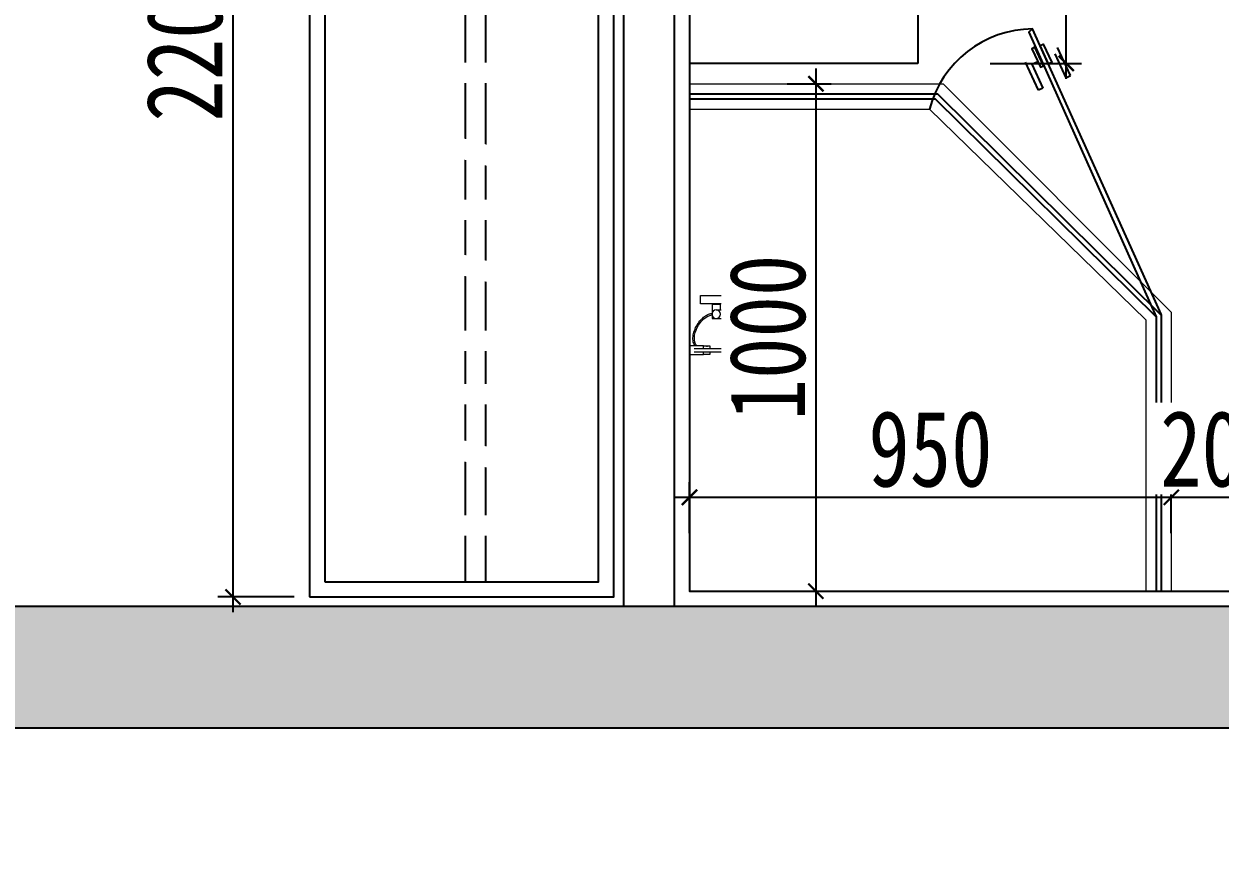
# Model space of a CAD drawing. Header units: millimetres. Extents: x -41640 to 3079702, y -5257903 to 68462.
# Drawn here: x -33254 to -30895, y 35117 to 36755 of the extents above; entities that cross this region are included whole.
import ezdxf

# ---------------------------------------------------------------- set-up
doc = ezdxf.new("R2010")
doc.units = ezdxf.units.MM
doc.header["$LTSCALE"] = 10
doc.layers.get('0').update_dxf_attribs({"color": 255})
doc.layers.get('Defpoints').update_dxf_attribs({"color": 255})
for name, color, linetype in [('0008原建筑墙柱体', 145, 'Continuous'), ('WALL-FINISH', 6, 'Continuous'), ('细线', 1, 'Continuous')]:
    doc.layers.add(name, color=color, linetype=linetype)
doc.layers.add('墙砖', color=250, linetype='Continuous', lineweight=13)
doc.layers.add('家具', color=30, linetype='Continuous', lineweight=13, transparency=0.3)
doc.styles.add('(图框)宋体', font='', dxfattribs={"width": 0.8})
doc.styles.get("Standard").update_dxf_attribs({"font": ''})
doc.styles.get('(图框)宋体').set_extended_font_data('SimSun')
doc.styles.get('Standard').set_extended_font_data('SimSun')
doc.dimstyles.get("Standard").update_dxf_attribs({"dimtxt": 0.18, "dimasz": 0.18, "dimexe": 0.18, "dimexo": 0.0625, "dimgap": 0.09, "dimtad": 0, "dimtih": 1, "dimtoh": 1, "dimdec": 4, "dimzin": 0, "dimdsep": 46, "dimtxsty": 'Standard', "dimcen": 0.09, "dimadec": 0, "dimazin": 0, "dimtfac": 1, "dimtdec": 4, "dimtofl": 0, "dimtmove": 0, "dimatfit": 3, "dimfxl": 1, "dimtolj": 1, "dimtzin": 0, "dimarcsym": 0})

# ---------------------------------------------------------------- blocks, each defined once
blk = doc.blocks.new('hua')
at = {"layer": '家具', "color": 45, "linetype": 'Continuous'}
for p, q in [((297311.2, -907413.9, 0), (297311.2, -907421.1, 0)), ((297284.6, -907421.1, 0), (297532, -907421.1, 0)), ((297284.6, -907430.7, 0), (297532, -907430.7, 0)), ((297311.2, -907430.7, 0), (297311.2, -907437.9, 0)), ((297319.1, -907437.1, 0), (297322.1, -907437.1, 0)), ((297532, -907421.1, 0), (297532.9, -907421.1, 0)), ((297335, -907555.2, 0), (297335, -907515.2, 0)), ((297335, -907515.2, 0), (297359, -907515.2, 0)), ((297346.8, -907515.2, 0), (297372.8, -907515.2, 0)), ((297346.8, -907539.2, 0), (297372.8, -907539.2, 0)), ((297359, -907539.2, 0), (297359, -907555.2, 0)), ((297335, -907555.2, 0), (297359, -907555.2, 0)), ((297359, -907556, 0), (297335, -907556, 0))]:
    blk.add_line(p, q, dxfattribs=at)
at = {"layer": '家具', "color": 45, "linetype": 'Continuous', "elevation": 0}
for points in [[(297311.2, -907437.9), (297271.5, -907437.9), (297271.5, -907413.9), (297311.2, -907413.9)], [(297311.2, -907414.7), (297329.9, -907414.7), (297329.9, -907421.1)], [(297329.9, -907430.7), (297329.9, -907437.1), (297311.2, -907437.1)]]:
    blk.add_lwpolyline(points, dxfattribs=at)
for points in [[(297303, -907580), (297367, -907580), (297367, -907556), (297303, -907556)], [(297335.6, -907556), (297335.6, -907555.2), (297358.5, -907555.2), (297358.5, -907556)]]:
    blk.add_lwpolyline(points, close=True, dxfattribs=at)
at = {"layer": '家具', "color": 45, "linetype": 'Continuous'}
blk.add_circle((297346.8, -907527.2, 0), 12, dxfattribs=at)
for radius, start, end in [(80, 183.4107, 176.5311), (5.6, 238.2015, 120.1881), (4.8, 262.5498, 86.7133)]:
    blk.add_arc((297532.6, -907425.9, 0), radius, start, end, dxfattribs=at)
blk.add_ellipse((297372.8, -907527.2, 0), major_axis=(0, -12), ratio=0.777313, start_param=3.141593, end_param=9.424778, dxfattribs=at)
blk.add_open_spline([(297292.3, -907437.9, 0), (297270.5, -907461.8, 0), (297303, -907522.2, 0), (297335, -907525.1, 0)], degree=3, dxfattribs=at)
blk.add_open_spline([(297287.2, -907437.9, 0), (297286.4, -907439.1, 0), (297285.6, -907440.3, 0), (297283.8, -907443.9, 0), (297282.9, -907446.3, 0), (297281.7, -907451.3, 0), (297281.4, -907453.9, 0), (297281.1, -907459.2, 0), (297281.2, -907461.9, 0), (297282.1, -907470.1, 0), (297283.5, -907475.6, 0), (297287.5, -907486.6, 0), (297290.1, -907492, 0), (297296.2, -907502.2, 0), (297299.8, -907507, 0), (297306.9, -907514.8, 0), (297310.4, -907517.9, 0), (297317, -907522.8, 0), (297320.2, -907524.7, 0), (297326.1, -907527.3, 0), (297328.9, -907528.2, 0), (297332.7, -907528.9, 0), (297333.7, -907529, 0), (297334.7, -907529.1, 0)], degree=3, knots=[3.756406, 3.756406, 3.756406, 3.756406, 8.40819, 8.40819, 16.816381, 16.816381, 25.224571, 25.224571, 33.632762, 33.632762, 50.285733, 50.285733, 66.938703, 66.938703, 83.591674, 83.591674, 97.340067, 97.340067, 108.670994, 108.670994, 118.052631, 118.052631, 121.35316, 121.35316, 121.35316, 121.35316], dxfattribs=at)
blk = doc.blocks.new('_ArchTick')
at = {"color": 0, "linetype": 'ByBlock', "const_width": 0.15}
blk.add_lwpolyline([(-0.5, -0.5), (0.5, 0.5)], dxfattribs=at)
blk = doc.blocks.new('*D611')
at = {"color": 250, "lineweight": -2}
for p, q in [((-32841.3, 35595.6), (-32841.3, 37855.6)), ((-32720.6, 37825.6), (-32871.3, 37825.6)), ((-32720.6, 35625.6), (-32871.3, 35625.6))]:
    blk.add_line(p, q, dxfattribs=at)
at = {"layer": 'Defpoints', "color": 0, "lineweight": 30}
for p in [(-32841.3, 37825.6), (-32690.6, 37825.6), (-32690.6, 35625.6)]:
    blk.add_point(p, dxfattribs=at)
at = {"color": 250, "lineweight": -2, "xscale": 30, "yscale": 30, "zscale": 30}
for p, rotation in [((-32841.3, 37825.6), 90), ((-32841.3, 35625.6), 270)]:
    blk.add_blockref('_ArchTick', p, dxfattribs=dict(at, rotation=rotation))
at = {"color": 45, "insert": (-32936.3, 36725.6), "char_height": 150, "attachment_point": 5, "rotation": 90, "style": '(图框)宋体', "bg_fill": 3, "box_fill_scale": 1.1, "bg_fill_color": 256, "bg_fill_true_color": 13158600, "bg_fill_transparency": 14327760}
blk.add_mtext('2200', dxfattribs=at)
blk = doc.blocks.new('_Dot')
at = {"color": 0, "linetype": 'ByBlock', "lineweight": -2}
blk.add_line((-0.5, 0), (-1, 0), dxfattribs=at)
at = {"color": 0, "linetype": 'ByBlock', "const_width": 0.5}
blk.add_lwpolyline([(-0.25, 0, 1), (0.25, 0, 1)], format="xyb", close=True, dxfattribs=at)
blk = doc.blocks.new('DOT')
at = {"color": 0, "linetype": 'ByBlock'}
blk.add_line((-0.35, 0), (-1, 0), dxfattribs=at)
at = {"color": 0, "linetype": 'ByBlock', "const_width": 0.35}
blk.add_lwpolyline([(-0.175, 0, 1), (0.175, 0, 1)], format="xyb", close=True, dxfattribs=at)
blk = doc.blocks.new('*D613')
at = {"color": 250, "lineweight": -2}
for p, q in [((-31941.3, 35751.3), (-31941.3, 35852)), ((-30991.3, 35751.3), (-30991.3, 35852)), ((-31971.3, 35822), (-30961.3, 35822))]:
    blk.add_line(p, q, dxfattribs=at)
at = {"layer": 'Defpoints', "color": 0, "lineweight": 30}
for p in [(-30991.3, 35822), (-31941.3, 35721.3), (-30991.3, 35721.3)]:
    blk.add_point(p, dxfattribs=at)
at = {"color": 250, "lineweight": -2, "xscale": 30, "yscale": 30, "zscale": 30, "rotation": 180}
blk.add_blockref('_ArchTick', (-31941.3, 35822), dxfattribs=at)
at = {"color": 250, "lineweight": -2, "xscale": 30, "yscale": 30, "zscale": 30}
blk.add_blockref('_ArchTick', (-30991.3, 35822), dxfattribs=at)
at = {"color": 45, "insert": (-31466.3, 35917), "char_height": 150, "attachment_point": 5, "style": '(图框)宋体', "bg_fill": 3, "box_fill_scale": 1.1, "bg_fill_color": 256, "bg_fill_true_color": 13158600, "bg_fill_transparency": 5535424}
blk.add_mtext('950', dxfattribs=at)
blk = doc.blocks.new('*D614')
at = {"color": 250, "lineweight": -2}
for p, q in [((-31692.1, 36667), (-31692.1, 35607)), ((-31748.8, 36637), (-31662.1, 36637)), ((-31748.8, 35637), (-31662.1, 35637))]:
    blk.add_line(p, q, dxfattribs=at)
at = {"layer": 'Defpoints', "color": 0, "lineweight": 30}
for p in [(-31778.8, 36637), (-31778.8, 35637), (-31692.1, 35637)]:
    blk.add_point(p, dxfattribs=at)
at = {"color": 250, "lineweight": -2, "xscale": 30, "yscale": 30, "zscale": 30}
for p, rotation in [((-31692.1, 36637), 90), ((-31692.1, 35637), 270)]:
    blk.add_blockref('_ArchTick', p, dxfattribs=dict(at, rotation=rotation))
at = {"color": 45, "insert": (-31787.1, 36137), "char_height": 150, "attachment_point": 5, "rotation": 90, "style": '(图框)宋体', "bg_fill": 3, "box_fill_scale": 1.1, "bg_fill_color": 256, "bg_fill_true_color": 13158600, "bg_fill_transparency": 5535424}
blk.add_mtext('1000', dxfattribs=at)
blk = doc.blocks.new('*D474')
at = {"color": 250, "lineweight": -2}
for p, q in [((-31198.4, 36647), (-31198.4, 37907)), ((-31348.4, 37877), (-31168.4, 37877)), ((-31348.4, 36677), (-31168.4, 36677))]:
    blk.add_line(p, q, dxfattribs=at)
at = {"layer": 'Defpoints', "color": 0, "lineweight": 30}
for p in [(-31534.6, 37877), (-31198.4, 37877), (-31534.6, 36677)]:
    blk.add_point(p, dxfattribs=at)
at = {"color": 250, "lineweight": -2, "xscale": 30, "yscale": 30, "zscale": 30}
for p, rotation in [((-31198.4, 37877), 90), ((-31198.4, 36677), 270)]:
    blk.add_blockref('_ArchTick', p, dxfattribs=dict(at, rotation=rotation))
at = {"color": 45, "insert": (-31293.4, 37277), "char_height": 150, "attachment_point": 5, "rotation": 90, "style": '(图框)宋体', "bg_fill": 3, "box_fill_scale": 1.1, "bg_fill_color": 256, "bg_fill_true_color": 13158600, "bg_fill_transparency": 14339600}
blk.add_mtext('1200', dxfattribs=at)
blk = doc.blocks.new('*D615')
at = {"color": 250, "lineweight": -2}
for p, q in [((-30991.3, 35751.3), (-30991.3, 35852)), ((-30790.7, 35672), (-30790.7, 35852)), ((-31021.3, 35822), (-30760.7, 35822))]:
    blk.add_line(p, q, dxfattribs=at)
at = {"layer": 'Defpoints', "color": 0, "lineweight": 30}
for p in [(-30991.3, 35721.3), (-30790.7, -5257903.1)]:
    blk.add_point(p, dxfattribs=at)
at = {"color": 45, "insert": (-30891, 35917), "char_height": 150, "attachment_point": 5, "style": '(图框)宋体', "bg_fill": 3, "box_fill_scale": 1.1, "bg_fill_color": 256, "bg_fill_true_color": 13158600, "bg_fill_transparency": 5547292}
blk.add_mtext('201', dxfattribs=at)
at = {"layer": 'Defpoints', "color": 0, "lineweight": 30}
blk.add_point((-30790.7, 35822), dxfattribs=at)
at = {"color": 250, "lineweight": -2, "xscale": 30, "yscale": 30, "zscale": 30, "rotation": 180}
blk.add_blockref('_ArchTick', (-30991.3, 35822), dxfattribs=at)
at = {"color": 250, "lineweight": -2, "xscale": 30, "yscale": 30, "zscale": 30}
blk.add_blockref('_ArchTick', (-30790.7, 35822), dxfattribs=at)

msp = doc.modelspace()

# ---------------------------------------------------------------- hatches: boundary and pattern name
at = {"layer": '0008原建筑墙柱体'}
msp.add_hatch(color=252, dxfattribs=at).paths.add_polyline_path([(-18141.1, 35777), (-18381.1, 35777), (-18381.1, 35607), (-37571.3, 35607), (-37571.3, 36557), (-37811.3, 36557), (-37811.3, 35367), (-18141.1, 35367)])

# ---------------------------------------------------------------- linework, layer by layer
at = {"color": 7}
for p, q in [((-32071.3, 38157), (-32071.3, 35607)), ((-31971.3, 37907), (-31971.3, 35607)), ((-20881.1, 35607), (-37571.3, 35607)), ((-18141.1, 35367), (-37811.3, 35367))]:
    msp.add_line(p, q, dxfattribs=at)
at = {"color": 45}
for p, q in [((-31491.3, 36981.1), (-31491.3, 36677)), ((-31491.3, 36677), (-31941.3, 36677))]:
    msp.add_line(p, q, dxfattribs=at)
at = {"color": 45, "ltscale": 0.5}
msp.add_lwpolyline([(-30921.2, 37877), (-31941.3, 37877), (-31941.3, 35637), (-30101.3, 35637), (-30101.3, 36397), (-29801.3, 36397), (-29801.3, 37877), (-30071.2, 37877)], dxfattribs=at)
at = {"color": 45}
msp.add_lwpolyline([(-32690.6, 35625.6), (-32090.6, 35625.6), (-32090.6, 37825.6), (-32690.6, 37825.6)], close=True, dxfattribs=at)
at = {"color": 8}
msp.add_lwpolyline([(-32660.6, 35655.6), (-32120.6, 35655.6), (-32120.6, 37795.6), (-32660.6, 37795.6)], close=True, dxfattribs=at)
at = {"color": 250}
for points in [[(-31010.6, 36181.3), (-31264.7, 36744.9), (-31272.3, 36738.5), (-31021.3, 36177.9)], [(-31941.3, 36617), (-31452, 36617), (-31011.3, 36181.1), (-31011.3, 35637)], [(-31941.3, 36607), (-31457.1, 36607), (-31021.3, 36177.9), (-31021.3, 35637)]]:
    msp.add_lwpolyline(points, dxfattribs=at)
msp.add_arc((-31263.4, 36533.4), 211.6, 90.3457, 165.3054, dxfattribs=at)
at = {"layer": 'WALL-FINISH', "color": 8}
for p, q in [((-32383.6, 37795.6), (-32383.6, 35655.6)), ((-32343.6, 37795.6), (-32343.6, 35655.6))]:
    msp.add_line(p, q, dxfattribs=at)
at = {"layer": '家具', "color": 45}
for points in [[(-31941.3, 36637), (-31441.3, 36637), (-30991.3, 36187.2), (-30991.3, 35637)], [(-31941.3, 36587), (-31468.1, 36587), (-31041.3, 36172)], [(-31041.3, 36172), (-31041.3, 35637)]]:
    msp.add_lwpolyline(points, dxfattribs=at)
at = {"layer": '细线', "color": 8}
for p, q in [((-31190.2, 36653.2), (-31215.7, 36708.4)), ((-31253.5, 36624.1), (-31279, 36679.4)), ((-31266.1, 36675.3), (-31254.4, 36680.7)), ((-31266.1, 36675.3), (-31244.4, 36628.3)), ((-31221, 36696), (-31199.4, 36648.9)), ((-31199.4, 36648.9), (-31190.2, 36653.2)), ((-31244.4, 36628.3), (-31253.5, 36624.1))]:
    msp.add_line(p, q, dxfattribs=at)
for points in [[(-31243.4, 36672.5), (-31260.1, 36708.8), (-31266.1, 36706), (-31249.4, 36669.7)], [(-31233.2, 36676), (-31249.9, 36712.3), (-31243.9, 36715.1), (-31227.2, 36678.7)]]:
    msp.add_lwpolyline(points, close=True, dxfattribs=at)

# ---------------------------------------------------------------- block references
at = {"layer": '墙砖', "xscale": -0.7000000001862645, "yscale": 0.7000000001862645, "zscale": 0.7, "rotation": 180}
msp.add_blockref('hua', (-240031.4, -599086.1, 0), dxfattribs=at)

# ---------------------------------------------------------------- next in the draw order: dimensions: what is measured, and where the dimension line sits
at = {"color": 250}
for base, p1, p2, picture, middle in [((-31198.4, 37877), (-31534.6, 36677), (-31534.6, 37877), '*D474', (-31293.4, 37277)), ((-32841.3, 37825.6), (-32690.6, 35625.6), (-32690.6, 37825.6), '*D611', (-32936.3, 36725.6))]:
    dim = msp.add_linear_dim(base=base, p1=p1, p2=p2, angle=90, dimstyle='Standard', override={"dimtxt": 150, "dimasz": 30, "dimexe": 30, "dimexo": 30, "dimgap": 20, "dimtad": 1, "dimtih": 0, "dimtoh": 0, "dimdec": 0, "dimzin": 8, "dimdsep": 44, "dimtxsty": '(图框)宋体', "dimblk": 'ArchTick', "dimcen": 0.6, "dimdle": 30, "dimclrd": 250, "dimclre": 250, "dimclrt": 45, "dimtdec": 0, "dimtofl": 1, "dimtmove": 1, "dimldrblk": 'DOT', "dimfxl": 150, "dimfxlon": 1, "dimtfill": 1, "dimtolj": 0, "dimtzin": 8, "dimarcsym": 1}, dxfattribs=at)
    dim.commit()
    dim.dimension.update_dxf_attribs({"geometry": picture, "text_midpoint": middle})
dim = msp.add_linear_dim(base=(-30991.3, 35822), p1=(-31941.3, 35721.3), p2=(-30991.3, 35721.3), dimstyle='Standard', override={"dimtxt": 150, "dimasz": 30, "dimexe": 30, "dimexo": 30, "dimgap": 20, "dimtad": 1, "dimtih": 0, "dimtoh": 0, "dimdec": 0, "dimzin": 8, "dimdsep": 44, "dimtxsty": '(图框)宋体', "dimblk": 'ArchTick', "dimcen": 0.6, "dimdle": 30, "dimclrd": 250, "dimclre": 250, "dimclrt": 45, "dimtdec": 0, "dimtofl": 1, "dimtmove": 1, "dimldrblk": 'DOT', "dimfxl": 150, "dimfxlon": 1, "dimtfill": 1, "dimtolj": 0, "dimtzin": 8, "dimarcsym": 1}, dxfattribs=at)
dim.commit()
dim.dimension.update_dxf_attribs({"geometry": '*D613', "text_midpoint": (-31466.3, 35917)})

# ---------------------------------------------------------------- next in the draw order: wipeouts: each hides what was drawn before it
at = {"color": 8}
for points in [[(-32600.8, 36638.5), (-32161, 36638.5), (-32161, 36678.4), (-32601, 36678.4)], [(-32600.6, 36545.5), (-32174.2, 36430.5), (-32165.1, 36469.5), (-32591.5, 36584.5)], [(-32591.9, 36368.8), (-32152.1, 36368.8), (-32152.1, 36408.8), (-32592.1, 36408.8)], [(-32600.6, 36316.5), (-32174.2, 36201.6), (-32165.1, 36240.6), (-32591.5, 36355.5)], [(-32591.9, 36110.1), (-32152.1, 36110.1), (-32152.1, 36150.1), (-32592.1, 36150.1)], [(-32600.8, 36005.3), (-32161, 36005.3), (-32161, 36045.3), (-32601, 36045.3)], [(-32609.5, 35953.1), (-32183.1, 35838.1), (-32174, 35877.1), (-32600.4, 35992)], [(-32599.8, 35746.6), (-32160, 35746.6), (-32160, 35786.6), (-32600, 35786.6)]]:
    msp.add_wipeout(points, dxfattribs=at).translate(0, 0, 0).dxf.layer = 'WALL-FINISH'

# ---------------------------------------------------------------- next in the draw order: dimensions: what is measured, and where the dimension line sits
at = {"color": 250}
dim = msp.add_linear_dim(base=(-31692.1, 35637), p1=(-31778.8, 36637), p2=(-31778.8, 35637), angle=90, dimstyle='Standard', override={"dimtxt": 150, "dimasz": 30, "dimexe": 30, "dimexo": 30, "dimgap": 20, "dimtad": 1, "dimtih": 0, "dimtoh": 0, "dimdec": 0, "dimzin": 8, "dimdsep": 44, "dimtxsty": '(图框)宋体', "dimblk": 'ArchTick', "dimcen": 0.6, "dimdle": 30, "dimclrd": 250, "dimclre": 250, "dimclrt": 45, "dimtdec": 0, "dimtofl": 1, "dimtmove": 1, "dimldrblk": 'DOT', "dimfxl": 150, "dimfxlon": 1, "dimtfill": 1, "dimtolj": 0, "dimtzin": 8, "dimarcsym": 1}, dxfattribs=at)
dim.commit()
dim.dimension.update_dxf_attribs({"geometry": '*D614', "text_midpoint": (-31787.1, 36137)})
dim = msp.add_linear_dim(base=(-30790.7, 35822), p1=(-30991.3, 35721.3), p2=(-30790.7, -5257903.1), dimstyle='Standard', override={"dimtxt": 150, "dimasz": 30, "dimexe": 30, "dimexo": 30, "dimgap": 20, "dimtad": 1, "dimtih": 0, "dimtoh": 0, "dimdec": 0, "dimzin": 8, "dimdsep": 44, "dimtxsty": '(图框)宋体', "dimblk": 'ArchTick', "dimcen": 0.6, "dimdle": 30, "dimclrd": 250, "dimclre": 250, "dimclrt": 45, "dimtdec": 0, "dimtofl": 1, "dimtmove": 1, "dimldrblk": 'DOT', "dimfxl": 150, "dimfxlon": 1, "dimtfill": 1, "dimtolj": 0, "dimtzin": 8, "dimarcsym": 1}, dxfattribs=at)
dim.commit()
dim.dimension.update_dxf_attribs({"geometry": '*D615', "text_midpoint": (-30891, 35822), "dimtype": 160})

doc.saveas('drawing.dxf')
